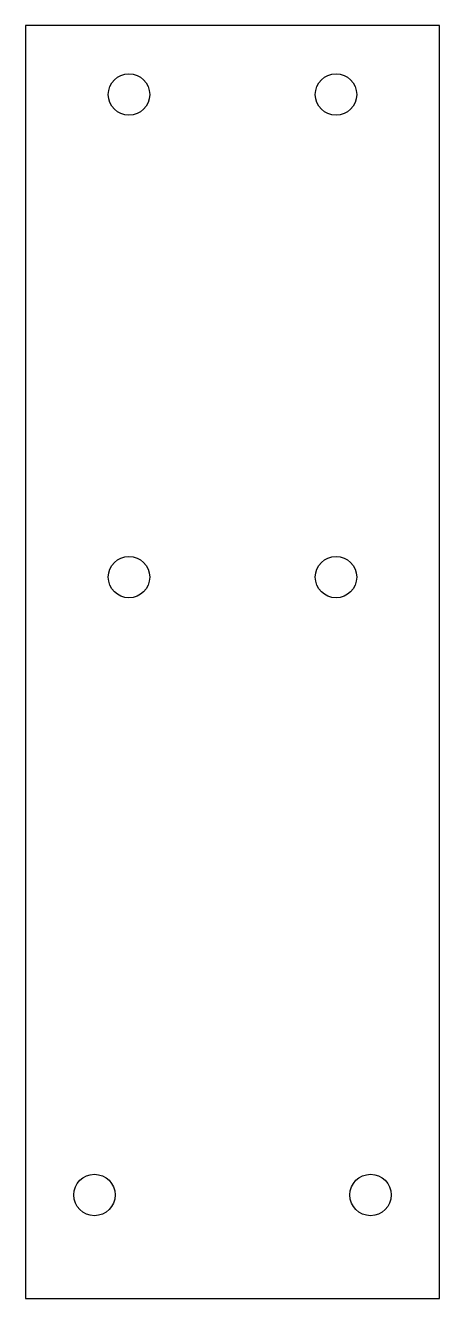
# Model space of a CAD drawing. Header units: millimetres. Extents: x 0 to 30, y -92.2 to 0.
import ezdxf

# ---------------------------------------------------------------- set-up
doc = ezdxf.new("R2010")
doc.units = ezdxf.units.MM

msp = doc.modelspace()

# ---------------------------------------------------------------- linework, layer by layer
msp.add_lwpolyline([(30, -92.188), (30, 0), (0, 0), (0, -92.188)], close=True)
for centre in [(7.5, -5), (22.5, -5), (7.5, -39.947), (22.5, -39.947), (5, -84.688), (25, -84.688)]:
    msp.add_circle(centre, 1.5)

doc.saveas('drawing.dxf')
